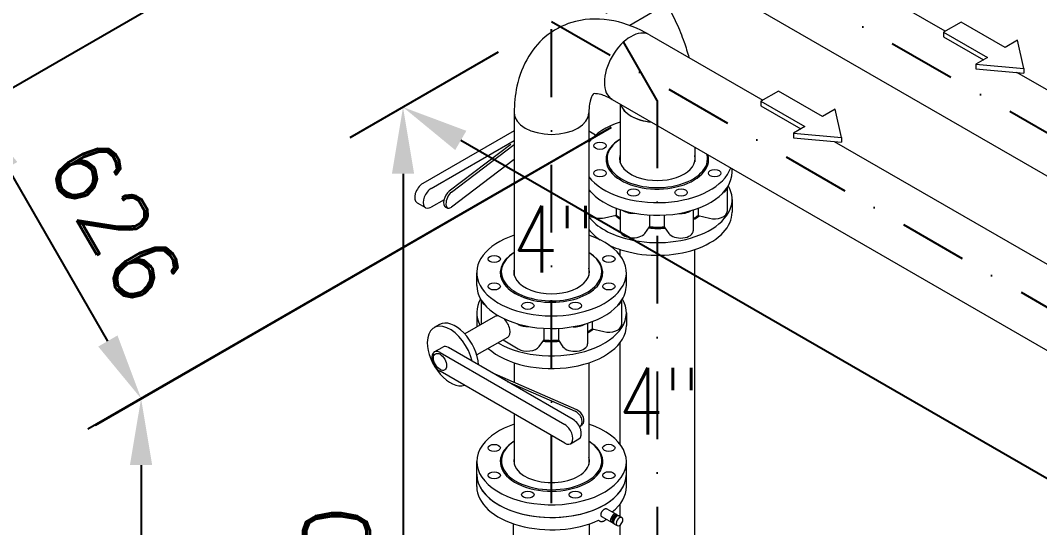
# Model space of a CAD drawing. Header units: millimetres. Extents: x -312439 to 477422, y -331570 to 212570.
# Drawn here: x 348736 to 350647, y 174858 to 175810 of the extents above; entities that cross this region are included whole.
import ezdxf

# ---------------------------------------------------------------- set-up
doc = ezdxf.new("R2010")
doc.units = ezdxf.units.MM
doc.linetypes.add('DASHDOT', pattern=[25.4, 12.7, -6.35, 0, -6.35])
doc.layers.add('ARCONDTEXTO', color=4, linetype='Continuous')
doc.styles.add('ROMAND', font='ROMAND.SHX')
doc.styles.add('ROMANS', font='romans.shx', dxfattribs={"height": 187.5})
doc.dimstyles.new('1-50 (MILIMETRO)', dxfattribs={"dimscale": 0, "dimtxt": 125, "dimasz": 125, "dimexe": 100, "dimexo": 100, "dimgap": 50, "dimtad": 0, "dimdec": 0, "dimzin": 0, "dimdsep": 46, "dimtxsty": 'ROMAND', "dimcen": -390, "dimclrd": 1, "dimclre": 1, "dimclrt": 3, "dimadec": 0, "dimazin": 0, "dimtfac": 1, "dimtdec": 0, "dimtix": 1, "dimtmove": 2, "dimatfit": 2, "dimfxl": 1, "dimtvp": 1, "dimtolj": 1, "dimtzin": 0, "dimarcsym": 0})

# ---------------------------------------------------------------- blocks, each defined once
blk = doc.blocks.new('*D78')
at = {"color": 1, "lineweight": -2, "transparency": 16777216}
for p, q in [((350342, 176120.4), (350643.7, 176294.6)), ((350652, 176174.4), (354387.4, 174017.7)), ((354293.9, 173838.7), (354595.7, 174012.9))]:
    blk.add_line(p, q, dxfattribs=at)
at = {"color": 1, "transparency": 16777216}
for points in [[(350662.4, 176192.4), (350641.5, 176156.3), (350543.7, 176236.9)], [(354397.9, 174035.7), (354377, 173999.6), (354495.7, 173955.2)]]:
    blk.add_solid(points, dxfattribs=at)
at = {"layer": 'Defpoints', "color": 0, "transparency": 16777216}
for p in [(350242, 176062.6), (354495.7, 173955.2), (354193.9, 173781)]:
    blk.add_point(p, dxfattribs=at)
at = {"color": 3, "transparency": 16777216, "insert": (352582.2, 175204.3), "char_height": 125, "attachment_point": 5, "rotation": 330, "style": 'ROMAND'}
blk.add_mtext('\\A1;4563', dxfattribs=at)
blk = doc.blocks.new('*D20')
at = {"color": 1, "lineweight": -2, "transparency": 16777216}
for p, q in [((349830.3, 175602), (348862.3, 175043.2)), ((348962.3, 174975.9), (348962.3, 173881.2)), ((349830.3, 174257.3), (348862.3, 173698.4))]:
    blk.add_line(p, q, dxfattribs=at)
at = {"color": 1, "transparency": 16777216}
for points in [[(348941.4, 174975.9), (348983.1, 174975.9), (348962.3, 175100.9)], [(348941.4, 173881.2), (348983.1, 173881.2), (348962.3, 173756.2)]]:
    blk.add_solid(points, dxfattribs=at)
at = {"layer": 'Defpoints', "color": 0, "transparency": 16777216}
for p in [(349930.3, 175659.8), (349930.3, 174315), (348962.3, 173756.2)]:
    blk.add_point(p, dxfattribs=at)
at = {"color": 3, "transparency": 16777216, "insert": (348842, 174417.4), "char_height": 125, "attachment_point": 5, "rotation": 90, "style": 'ROMAND'}
blk.add_mtext('\\A1;1345', dxfattribs=at)
blk = doc.blocks.new('*D79')
at = {"color": 1, "lineweight": -2, "transparency": 16777216}
for p, q in [((349632, 175750.5), (349353.5, 175589.7)), ((349453.5, 175522.4), (349453.5, 173852)), ((349632, 173830), (349353.5, 173669.2))]:
    blk.add_line(p, q, dxfattribs=at)
at = {"color": 1, "transparency": 16777216}
for points in [[(349432.6, 175522.4), (349474.3, 175522.4), (349453.5, 175647.4)], [(349432.6, 173852), (349474.3, 173852), (349453.5, 173727)]]:
    blk.add_solid(points, dxfattribs=at)
at = {"layer": 'Defpoints', "color": 0, "transparency": 16777216}
for p in [(349732, 175808.2), (349732, 173887.7), (349453.5, 173727)]:
    blk.add_point(p, dxfattribs=at)
at = {"color": 3, "transparency": 16777216, "insert": (349328.5, 174687.2), "char_height": 125, "attachment_point": 5, "rotation": 90, "style": 'ROMAND'}
blk.add_mtext('\\A1;1920', dxfattribs=at)
blk = doc.blocks.new('*D80')
at = {"color": 1, "lineweight": -2, "transparency": 16777216}
for p, q in [((349531.1, 176151.2), (348563.1, 175592.3)), ((349844, 175609.2), (348876, 175050.3)), ((348900.1, 175208.6), (348712.2, 175534))]:
    blk.add_line(p, q, dxfattribs=at)
at = {"color": 1, "transparency": 16777216}
for points in [[(348730.2, 175544.5), (348694.1, 175523.6), (348649.7, 175642.3)], [(348918.1, 175219), (348882, 175198.2), (348962.6, 175100.3)]]:
    blk.add_solid(points, dxfattribs=at)
at = {"layer": 'Defpoints', "color": 0, "transparency": 16777216}
for p in [(349617.7, 176201.2), (349930.6, 175659.2), (348649.7, 175642.3)]:
    blk.add_point(p, dxfattribs=at)
at = {"color": 3, "transparency": 16777216, "insert": (348914.4, 175433.8), "char_height": 125, "attachment_point": 5, "rotation": 300, "style": 'ROMAND'}
blk.add_mtext('\\A1;626', dxfattribs=at)
blk = doc.blocks.new('*D21')
at = {"color": 1, "lineweight": -2, "transparency": 16777216}
for p, q in [((349632, 175750.5), (349353.5, 175589.7)), ((353090, 173547.9), (349561.7, 175584.9)), ((353376.8, 173588.4), (353098.3, 173427.6))]:
    blk.add_line(p, q, dxfattribs=at)
at = {"color": 1, "transparency": 16777216}
for points in [[(349572.2, 175603), (349551.3, 175566.9), (349453.5, 175647.4)], [(353100.4, 173565.9), (353079.6, 173529.8), (353198.3, 173485.4)]]:
    blk.add_solid(points, dxfattribs=at)
at = {"layer": 'Defpoints', "color": 0, "transparency": 16777216}
for p in [(349732, 175808.2), (349453.5, 175647.4), (353476.8, 173646.2)]:
    blk.add_point(p, dxfattribs=at)
at = {"color": 3, "transparency": 16777216, "insert": (351388.4, 174674.7), "char_height": 125, "attachment_point": 5, "rotation": 330, "style": 'ROMAND'}
blk.add_mtext('\\A1;4324', dxfattribs=at)

msp = doc.modelspace()

# ---------------------------------------------------------------- linework, layer by layer
at = {"color": 6, "linetype": 'DASHDOT', "ltscale": 10, "extrusion": (4.44089e-16, 0.816497, 0.57735)}
for p, q in [((354001.792, 173670.03), (345827.86, 178389.253)), ((349930.288, 175659.779), (349617.708, 176201.182)), ((349731.968, 175808.215), (354277.27, 173183.983))]:
    msp.add_line(p, q, dxfattribs=at)
at = {"color": 5, "linetype": 'Continuous', "lineweight": 0, "extrusion": (4.44089e-16, 0.816497, 0.57735)}
for p, q in [((350470.038, 175789.912), (350173.982, 175960.84)), ((349947.741, 175840.555), (349878.507, 175800.582)), ((353818.315, 173695.139), (350103.988, 175839.607)), ((349915.445, 175783.106), (350127.918, 175660.435)), ((353888.31, 173816.372), (350604.092, 175712.516)), ((349845.451, 175661.873), (353352.578, 173637.032)), ((349860.619, 175653.116), (349860.619, 175542.86)), ((349661.974, 175636.765), (349661.974, 175331.369)), ((349801.962, 175636.765), (349801.962, 175331.369)), ((349661.974, 175603.148), (349490.45, 175504.118)), ((349814.649, 175595.065), (349801.962, 175602.519)), ((349506.48, 175494.863), (349661.974, 175584.637)), ((349655.76, 175577.55), (349539.916, 175489.462)), ((349544.209, 175487.58), (349661.974, 175577.128)), ((350261.972, 175583.039), (353422.573, 173758.265)), ((350000.607, 175572.293), (350000.607, 175545.057)), ((349661.974, 175549.128), (349544.209, 175459.58)), ((350070.521, 175525.465), (350070.521, 175531.929)), ((350061.298, 175496.588), (350061.298, 175451.617)), ((349479.733, 175468.057), (349495.764, 175458.802)), ((349530.366, 175473.654), (349506.48, 175459.863)), ((349533.032, 175459.758), (349537.325, 175457.876)), ((350070.521, 175474.238), (350070.521, 175450.438)), ((349831.366, 175439.902), (349852.903, 175444.926)), ((349852.903, 175457.944), (349852.903, 175444.926)), ((349860.917, 175455.101), (349860.917, 175416.03)), ((349915.91, 175444.928), (349915.91, 175422.981)), ((349943.004, 175444.834), (349943.004, 175422.844)), ((349997.783, 175454.496), (349997.783, 175415.581)), ((350006.665, 175457.563), (350006.665, 175444.151)), ((350006.665, 175444.151), (350028.004, 175438.921)), ((349906.834, 175410.636), (349915.91, 175422.981)), ((349943.004, 175422.844), (349951.688, 175410.435)), ((349997.783, 175436.306), (349998.271, 175436.588)), ((349860.294, 175380.28), (349860.294, 175369.414)), ((350000.282, 175380.28), (350000.282, 174486.493)), ((349591.735, 175312.965), (349591.735, 175336.765)), ((349872.201, 175312.965), (349872.201, 175336.765)), ((349600.18, 175285.292), (349600.18, 175240.2)), ((349862.978, 175284.088), (349862.978, 175239.117)), ((349627.108, 175254.905), (349569.186, 175222.042)), ((349591.735, 175261.738), (349591.735, 175237.938)), ((349872.201, 175261.738), (349872.201, 175237.938)), ((349521.87, 175239.485), (349511.681, 175233.704)), ((349669.6, 175239.769), (349667.288, 175241.127)), ((349717.591, 175232.428), (349717.591, 175210.481)), ((349744.684, 175232.334), (349744.684, 175210.344)), ((349799.463, 175241.996), (349799.463, 175203.081)), ((349808.345, 175245.063), (349808.345, 175231.651)), ((349808.345, 175231.651), (349829.684, 175226.421)), ((349649.528, 175215.389), (349591.606, 175182.525)), ((349799.463, 175223.806), (349799.951, 175224.088)), ((349512.1, 175187.986), (349528.13, 175197.241)), ((349772.674, 175061.179), (349538.847, 175196.179)), ((349641.018, 175210.56), (349669.6, 175193.769)), ((349708.515, 175198.136), (349717.591, 175210.481)), ((349744.684, 175210.344), (349753.386, 175197.91)), ((349860.294, 175205.289), (349860.294, 175014.955)), ((349522.816, 175186.924), (349756.643, 175051.924)), ((349661.974, 175167.78), (349661.974, 175130.862)), ((349801.962, 175167.78), (349801.962, 174976.911)), ((349756.643, 175016.924), (349522.816, 175151.924)), ((349779.227, 175079.462), (349620.461, 175149.059)), ((349648.577, 175132.827), (349775.967, 175076.983)), ((349661.974, 175071.581), (349661.974, 174976.911)), ((349786.346, 175049.335), (349789.606, 175051.813)), ((349767.36, 175015.862), (349783.39, 175025.118)), ((349591.735, 174935.294), (349591.735, 174982.306)), ((349872.201, 174935.294), (349872.201, 174982.306)), ((349835.398, 174893.781), (349853.073, 174883.577)), ((349860.294, 174902.645), (349860.294, 174879.482)), ((349819.72, 174872.141), (349821.802, 174870.939)), ((349826.665, 174878.656), (349844.34, 174868.452)), ((349847.108, 174867.001), (349848.009, 174866.48)), ((349847.108, 174867.001), (349848.009, 174866.48)), ((349848.256, 174870.029), (349848.256, 174869.092)), ((349853.664, 174879.397), (349854.476, 174879.866)), ((349855.713, 174881.905), (349856.615, 174881.385)), ((349855.713, 174881.905), (349856.615, 174881.385)), ((349858.874, 174880.301), (349863.922, 174877.387)), ((349660.577, 174829.523), (349660.577, 174865.608)), ((349803.36, 174827.91), (349803.36, 174865.608)), ((349850.077, 174865.065), (349855.125, 174862.151)), ((349860.294, 174863.086), (349860.294, 174812.397))]:
    msp.add_line(p, q, dxfattribs=at)
at = {"color": 6, "linetype": 'DASHDOT', "ltscale": 10}
for p, q in [((349731.968, 173887.745), (349731.968, 175808.215)), ((349930.288, 175659.779), (349930.288, 174315.043))]:
    msp.add_line(p, q, dxfattribs=at)
at = {"color": 1, "linetype": 'Continuous', "lineweight": 0, "extrusion": (4.44089e-16, 0.816497, 0.57735)}
for p, q in [((350499.828, 175807.111), (350466.611, 175787.934)), ((350582.377, 175759.452), (350499.828, 175807.111)), ((350466.611, 175787.934), (350549.16, 175740.274)), ((350466.611, 175787.934), (350466.611, 175779.391)), ((350466.611, 175779.391), (350541.762, 175736.003)), ((350605.865, 175773.013), (350582.377, 175759.452)), ((350617.798, 175719.824), (350605.865, 175773.013)), ((350549.16, 175740.274), (350527.79, 175727.936)), ((350527.79, 175727.936), (350617.798, 175719.824)), ((350527.79, 175727.936), (350527.79, 175719.392)), ((350527.79, 175719.392), (350617.798, 175711.281)), ((350617.798, 175719.824), (350617.798, 175711.281))]:
    msp.add_line(p, q, dxfattribs=at)
at = {"color": 4, "linetype": 'Continuous', "lineweight": 0, "extrusion": (4.44089e-16, 0.816497, 0.57735)}
for p, q in [((350157.708, 175677.634), (350124.492, 175658.457)), ((350240.257, 175629.975), (350157.708, 175677.634)), ((350124.492, 175658.457), (350207.041, 175610.797)), ((350124.492, 175658.457), (350124.492, 175649.914)), ((350124.492, 175649.914), (350199.642, 175606.525)), ((350263.746, 175643.536), (350240.257, 175629.975)), ((350275.678, 175590.347), (350263.746, 175643.536)), ((350207.041, 175610.797), (350185.67, 175598.459)), ((350185.67, 175598.459), (350275.678, 175590.347)), ((350185.67, 175598.459), (350185.67, 175589.915)), ((350185.67, 175589.915), (350275.678, 175581.804)), ((350275.678, 175590.347), (350275.678, 175581.804))]:
    msp.add_line(p, q, dxfattribs=at)
at = {"color": 5, "linetype": 'Continuous', "lineweight": 0}
for centre, major_axis, ratio, start_param, end_param in [((349880.448, 175722.49), (34.997, 60.617), 0.57735027, 0, 3.14159265), ((349930.613, 175659.216), (69.994, 0), 0.57735027, 3.30693061, 3.92699082), ((349930.613, 175659.216), (-69.994, 0), 0.57735027, 0.16533796, 1.40545837), ((349731.968, 175636.765), (-69.994, 0), 0.57735027, 0, 3.14159265), ((349930.288, 175549.265), (140.233, 0), 0.57735027, 2.09071232, 2.72651975), ((349930.613, 175659.216), (69.994, 0), 0.57735027, 3.92699082, 4.54705102), ((349930.288, 175549.265), (-96.142, 0), 0.57735027, 5.5229043, 9.58445996), ((349930.288, 175550.865), (-94.183, 0), 0.57735027, 5.54504237, 9.57776052), ((349930.288, 175550.865), (71.035, 0), 0.57735027, 2.94514429, 4.3196899), ((349930.288, 175550.865), (71.035, 0), 0.57735027, 4.3196899, 6.42526492), ((349930.288, 175549.265), (140.233, 0), 0.57735027, 3.55666556, 6.08699232), ((349930.288, 175525.465), (-140.233, 0), 0.57735027, 0.4150729, 3.14159265), ((349490.45, 175486.618), (-10.717, -18.562), 0.57735027, 3.92699082, 6.28318531), ((349930.288, 175474.238), (-140.233, 0), 0.57735027, 1.17809725, 3.46347913), ((349506.48, 175477.363), (10.717, 18.562), 0.57735027, 0.78539816, 3.92699082), ((349539.916, 175475.462), (-6.884, -15.704), 0.49374699, 3.86764395, 6.28318531), ((349544.209, 175473.58), (6.884, 15.704), 0.49374699, 0.7260513, 3.86764395), ((349822.409, 175498.7), (-23.909, 0), 0.57735027, 0.54485117, 0.7384428), ((350037.389, 175497.617), (23.909, 0), 0.57735027, 5.52075839, 6.19932215), ((349822.409, 175452.7), (-23.909, 0), 0.57735027, 0.54485117, 1.95477066), ((349930.288, 175474.238), (-140.233, 0), 0.57735027, 0.4150729, 1.17809725), ((349930.288, 175475.838), (-96.142, 0), 0.57735027, 0.60048739, 0.76476867), ((349930.288, 175477.865), (-96.142, 0), 0.57735027, 0.63529249, 0.76476867), ((349884.826, 175462.03), (-23.909, 0), 0.57735027, 0.66582243, 1.69113205), ((349930.288, 175450.438), (140.233, 0), 0.57735027, 4.3196899, 6.28318531), ((349973.874, 175461.581), (-23.909, 0), 0.57735027, 1.43157265, 2.46050589), ((349920.887, 175482.616), (108.613, 0), 0.57735027, 5.49902647, 5.62281501), ((349930.288, 175475.838), (-96.142, 0), 0.57735027, 2.34903865, 2.52340233), ((350037.389, 175451.617), (23.909, 0), 0.57735027, 4.30900682, 6.28318531), ((349930.288, 175475.838), (-96.142, 0), 0.57735027, 1.4059879, 1.71754587), ((349930.288, 175477.865), (96.142, 0), 0.57735027, 4.56228331, 4.8450414), ((349731.968, 175336.765), (140.233, 0), 0.57735027, 2.09338692, 5.89048623), ((349930.288, 175450.438), (140.233, 0), 0.57735027, 3.55666556, 3.83844055), ((349731.968, 175336.765), (140.233, 0), 0.57735027, 5.89048623, 7.33139104), ((349884.826, 175416.03), (23.909, 0), 0.57735027, 3.14159265, 5.88176147), ((349930.288, 175474.238), (94.183, 0), 0.57735027, 4.54077661, 4.86544352), ((349973.874, 175415.581), (23.909, 0), 0.57735027, 3.52360866, 6.28318531), ((349930.288, 175450.438), (140.233, 0), 0.57735027, 4.00829368, 4.3196899), ((349731.968, 175336.765), (96.142, 0), 0.57735027, 2.38623365, 5.89048623), ((349731.968, 175338.365), (94.183, 0), 0.57735027, 2.4085964, 5.89048623), ((349731.968, 175336.765), (96.142, 0), 0.57735027, 5.89048623, 7.03854431), ((349731.968, 175338.365), (94.183, 0), 0.57735027, 5.89048623, 7.01618156), ((349731.968, 175338.365), (71.035, 0), 0.57735027, 2.97018023, 6.45459773), ((349731.968, 175312.965), (140.233, 0), 0.57735027, 3.14159265, 5.89048623), ((349731.968, 175312.965), (140.233, 0), 0.57735027, 5.89048623, 6.28318531), ((349731.968, 175261.738), (-140.233, 0), 0.57735027, 5.96129884, 6.57744992), ((349731.968, 175261.738), (-140.233, 0), 0.57735027, 0.77293836, 3.46347913), ((349624.089, 175286.2), (-23.909, 0), 0.57735027, 0.07325827, 0.73845409), ((349839.069, 175285.117), (23.909, 0), 0.57735027, 5.52075839, 6.19932215), ((349638.318, 175235.147), (11.21, -19.758), 0.57229596, 2.72511373, 3.14159265), ((349638.318, 175235.147), (11.21, -19.758), 0.57229596, 0, 2.09969359), ((349541.9, 175180.442), (-30.219, 53.262), 0.57229596, 4.22328271, 7.07290387), ((349552.09, 175186.223), (30.219, -53.262), 0.57229596, 0.84465523, 3.14159265), ((349731.968, 175237.938), (-140.233, 0), 0.57735027, 0, 0.0376319), ((349624.089, 175240.2), (-23.909, 0), 0.57735027, 0, 0.04072519), ((349731.968, 175237.938), (-140.233, 0), 0.57735027, 0.56162023, 3.14159265), ((349686.506, 175249.53), (-23.909, 0), 0.57735027, 0.78539816, 1.69113205), ((349775.554, 175249.081), (-23.909, 0), 0.57735027, 1.43157265, 2.46050589), ((349731.968, 175265.365), (96.142, 0), 0.57735027, 5.4906313, 5.63043956), ((349731.968, 175263.338), (96.142, 0), 0.57735027, 5.49778714, 5.66499498), ((349839.069, 175239.117), (23.909, 0), 0.57735027, 4.30900682, 6.28318531), ((349731.968, 175263.338), (96.142, 0), 0.57735027, 5.4906313, 5.49778714), ((349541.9, 175180.442), (-30.219, 53.262), 0.57229596, 0.78971856, 3.02809865), ((349522.816, 175169.424), (-10.717, 18.562), 0.57735027, 5.49778714, 8.6393798), ((349538.847, 175178.679), (-10.717, 18.562), 0.57735027, 5.49778714, 6.28318531), ((349541.9, 175180.442), (-8.773, 15.195), 0.57735027, 5.49778714, 5.71977323), ((349686.506, 175203.53), (23.909, 0), 0.57735027, 3.92699082, 5.88176147), ((349731.968, 175261.738), (94.183, 0), 0.57735027, 4.54077661, 4.86544342), ((349731.968, 175263.338), (96.142, 0), 0.57735027, 4.54758055, 4.85913845), ((349731.968, 175265.365), (96.142, 0), 0.57735027, 4.56228331, 4.8450414), ((349775.554, 175203.081), (23.909, 0), 0.57735027, 3.52556698, 6.28318531), ((349775.967, 175062.983), (10.379, -13.649), 0.65029269, 6.07433753, 8.56148387), ((349779.227, 175065.462), (10.379, -13.649), 0.65029269, 0, 2.27829856), ((349772.674, 175043.679), (10.717, -18.562), 0.57735027, 0, 2.35619449), ((349731.968, 174982.306), (-140.233, 0), 0.57735027, 5.89124521, 10.47298369), ((349731.968, 174982.306), (-140.233, 0), 0.57735027, 5.23497958, 5.89124521), ((349756.643, 175034.424), (10.717, -18.562), 0.57735027, 5.49778714, 8.6393798), ((349731.968, 174982.306), (-96.142, 0), 0.57735027, 5.89124521, 10.18013696), ((349731.968, 174983.906), (-94.183, 0), 0.57735027, 5.89124521, 10.15777421), ((349731.968, 174982.306), (-96.142, 0), 0.57735027, 5.52782631, 5.89124521), ((349731.968, 174983.906), (-94.183, 0), 0.57735027, 5.55018906, 5.89124521), ((349731.968, 174983.906), (-71.035, 0), 0.57735027, 6.11177289, 9.03283786), ((349731.968, 174983.906), (-71.035, 0), 0.57735027, 2.74965256, 3.31300507), ((349731.968, 174958.506), (-140.233, 0), 0.57735027, 0, 3.14159265), ((349731.968, 174958.506), (140.233, 0), 0.57735027, 3.14159265, 5.49778714), ((349731.968, 174958.506), (140.233, 0), 0.57735027, 5.49778714, 6.28318531), ((349731.968, 174935.294), (140.233, 0), 0.57735027, 3.14159265, 5.39189999), ((349731.968, 174935.294), (140.233, 0), 0.57735027, 5.65744055, 6.28318531), ((349848.706, 174876.014), (-4.366, -7.563), 0.57735027, 3.92699082, 6.62275351), ((349851.411, 174874.453), (-4.303, -7.452), 0.57735027, 3.92699082, 6.28318531), ((349848.706, 174876.014), (-2.55, -4.416), 0.57735027, 3.92699082, 5.93556287), ((349852.312, 174873.932), (-4.303, -7.452), 0.57735027, 3.92699082, 6.49141742), ((349852.312, 174873.932), (-3.825, -6.624), 0.57735027, 3.92699082, 6.2809756), ((349854.476, 174872.683), (-4.398, -7.618), 0.57735027, 3.92699082, 6.28318531), ((349853.664, 174873.152), (-3.825, -6.624), 0.57735027, 3.92699082, 5.49778714), ((349848.706, 174876.014), (-4.366, -7.563), 0.57735027, 2.80202445, 3.92699082), ((349848.706, 174876.014), (-2.55, -4.416), 0.57735027, 3.48921509, 3.92699082), ((349851.411, 174874.453), (-4.303, -7.452), 0.57735027, 3.14159265, 3.92699082), ((349852.312, 174873.932), (-4.303, -7.452), 0.57735027, 2.93336054, 3.92699082), ((349852.312, 174873.932), (-3.825, -6.624), 0.57735027, 3.14380236, 3.92699082), ((349859.524, 174869.769), (-4.398, -7.618), 0.57735027, 3.92699082, 7.06858347), ((349854.476, 174872.683), (-4.398, -7.618), 0.57735027, 3.14159265, 3.92699082), ((349859.524, 174869.769), (-4.398, -7.618), 0.57735027, 0.78539816, 3.92699082)]:
    msp.add_ellipse(centre, major_axis=major_axis, ratio=ratio, start_param=start_param, end_param=end_param, dxfattribs=at)
for centre, major_axis in [((349822.794, 175574.971), (11.635, 0)), ((349822.794, 175523.558), (11.635, 0)), ((350037.782, 175523.558), (-11.635, 0)), ((349885.762, 175487.203), (11.635, 0)), ((349974.813, 175487.203), (-11.635, 0)), ((349624.474, 175362.471), (11.635, 0)), ((349839.462, 175362.471), (-11.635, 0)), ((349624.474, 175311.058), (11.635, 0)), ((349839.462, 175311.058), (-11.635, 0)), ((349687.443, 175274.703), (11.635, 0)), ((349776.494, 175274.703), (-11.635, 0)), ((349522.816, 175169.424), (-8.773, 15.195)), ((349624.44, 175007.966), (11.635, 0)), ((349839.428, 175008.06), (-11.635, 0)), ((349624.508, 174956.552), (11.635, 0)), ((349839.496, 174956.647), (-11.635, 0)), ((349687.524, 174920.225), (11.635, 0)), ((349776.575, 174920.264), (-11.635, 0))]:
    msp.add_ellipse(centre, major_axis=major_axis, ratio=0.57735027, dxfattribs=at)
for points, knots in [([(349947.741, 175840.555), (349954.296, 175829.2), (349960.337, 175817.549), (349971.279, 175793.841), (349976.181, 175781.785), (349983.869, 175759.923), (349986.883, 175750.159), (349989.474, 175740.366)], [5.497787144, 5.497787144, 5.497787144, 5.497787144, 5.654866776, 5.654866776, 5.811946409, 5.811946409, 5.937077548, 5.937077548, 5.937077548, 5.937077548]), ([(349915.445, 175783.106), (349894.399, 175795.257), (349872.034, 175804.424), (349825.356, 175813.861), (349800.868, 175814.197), (349758.613, 175803.657), (349740.774, 175795.191), (349710.847, 175772.361), (349698.637, 175758.398), (349678.437, 175725.522), (349671.296, 175706.25), (349663.544, 175670.23), (349661.974, 175653.592), (349661.974, 175636.765)], [1.57079633, 1.57079633, 1.57079633, 1.57079633, 1.88495559, 1.88495559, 2.1921911, 2.1921911, 2.43041341, 2.43041341, 2.65917144, 2.65917144, 2.92406257, 2.92406257, 3.14159265, 3.14159265, 3.14159265, 3.14159265]), ([(349845.451, 175661.873), (349837.544, 175666.438), (349830.444, 175669.363), (349819.385, 175672.527), (349815.454, 175672.805), (349810.422, 175672.604), (349810.461, 175672.278), (349810.446, 175672.268), (349809.832, 175672.191), (349806.566, 175666.382), (349804.42, 175661.029), (349802.412, 175648.365), (349801.962, 175642.904), (349801.962, 175636.765)], [1.57079633, 1.57079633, 1.57079633, 1.57079633, 1.81792283, 1.81792283, 2.06181007, 2.06181007, 2.37173543, 2.37173543, 2.68589469, 2.68589469, 2.97542219, 2.97542219, 3.14159265, 3.14159265, 3.14159265, 3.14159265]), ([(349826.665, 174878.656), (349826.665, 174878.656), (349826.665, 174878.656), (349826.367, 174878.828), (349826.099, 174879.047), (349825.743, 174879.446), (349825.632, 174879.591), (349825.431, 174879.899), (349825.25, 174880.226), (349825.106, 174880.589), (349824.981, 174880.972), (349824.929, 174881.174), (349824.802, 174881.8), (349824.761, 174882.241), (349824.76, 174883.172), (349824.803, 174883.666), (349824.97, 174884.666), (349825.094, 174885.174), (349825.34, 174885.948), (349825.432, 174886.209), (349825.634, 174886.726), (349825.743, 174886.983), (349826.096, 174887.746), (349826.364, 174888.246), (349826.965, 174889.23), (349827.29, 174889.698), (349827.809, 174890.365), (349827.987, 174890.582), (349828.355, 174891.003), (349828.545, 174891.208), (349829.12, 174891.792), (349829.512, 174892.145), (349830.313, 174892.779), (349830.725, 174893.061), (349831.128, 174893.293)], [0.0053540911, 0.0053540911, 0.0053540911, 0.0053540911, 0.0053553513, 0.0053553513, 0.0066941891, 0.0066941891, 0.007363608, 0.007363608, 0.0080330269, 0.0087024458, 0.0087024458, 0.0093718647, 0.0093718647, 0.0107107025, 0.0107107025, 0.0120495403, 0.0120495403, 0.0133883781, 0.0133883781, 0.014057797, 0.014057797, 0.014727216, 0.014727216, 0.0160660538, 0.0160660538, 0.0174048916, 0.0174048916, 0.0180743105, 0.0180743105, 0.0187437294, 0.0187437294, 0.0200825672, 0.0200825672, 0.021421405, 0.021421405, 0.021421405, 0.021421405]), ([(349831.128, 174893.293), (349831.531, 174893.526), (349831.929, 174893.714), (349832.519, 174893.926), (349832.714, 174893.985), (349833.094, 174894.077), (349833.465, 174894.143), (349833.82, 174894.161), (349834.166, 174894.153), (349834.335, 174894.136), (349834.824, 174894.048), (349835.123, 174893.94), (349835.396, 174893.783), (349835.397, 174893.782), (349835.398, 174893.781)], [0.02142140503, 0.02142140503, 0.02142140503, 0.02142140503, 0.02275993609, 0.02275993609, 0.02342920163, 0.02342920163, 0.02409846716, 0.02476773269, 0.02476773269, 0.02543699823, 0.02543699823, 0.0267755293, 0.0267755293, 0.0267803134, 0.0267803134, 0.0267803134, 0.0267803134]), ([(349820.092, 174872.314), (349820.733, 174871.616), (349821.472, 174871.071), (349822.507, 174870.578), (349822.72, 174870.49), (349823.156, 174870.331), (349823.381, 174870.262), (349824.063, 174870.087), (349824.53, 174870.012), (349825.49, 174869.946), (349825.981, 174869.954), (349826.988, 174870.056), (349827.506, 174870.151), (349829.056, 174870.558), (349830.091, 174870.992), (349831.128, 174871.59)], [0, 0, 0, 0, 0.0034182904, 0.0034182904, 0.004272863, 0.004272863, 0.0051274356, 0.0051274356, 0.0068365808, 0.0068365808, 0.0085457261, 0.0085457261, 0.0102548713, 0.0102548713, 0.0136731617, 0.0136731617, 0.0136731617, 0.0136731617]), ([(349831.128, 174871.59), (349831.387, 174871.74), (349831.646, 174871.9), (349832.159, 174872.238), (349832.413, 174872.415), (349833.167, 174872.974), (349833.659, 174873.38), (349834.257, 174873.925), (349834.371, 174874.032), (349834.485, 174874.141)], [0.01367316168, 0.01367316168, 0.01367316168, 0.01367316168, 0.01452647606, 0.01452647606, 0.01537979044, 0.01537979044, 0.01708641919, 0.01708641919, 0.01749393147, 0.01749393147, 0.01749393147, 0.01749393147])]:
    msp.add_open_spline(points, degree=3, knots=knots, dxfattribs=at)

# ---------------------------------------------------------------- texts
at = {"layer": 'ARCONDTEXTO', "linetype": 'Continuous', "lineweight": -3, "style": 'ROMANS', "width": 0.8}
for p in [(349658.281, 175337.012), (349856.6, 175032.958)]:
    msp.add_text('4"', height=125, dxfattribs=at).set_placement(p)

# ---------------------------------------------------------------- dimensions: what is measured, and where the dimension line sits
for p1, p2, distance, picture, middle in [((350241.962, 176062.649), (354193.946, 173780.97), 301.751, '*D78', (352582.205, 175204.278)), ((349930.613, 175659.216), (349617.708, 176201.182), 1117.779, '*D80', (348914.389, 175433.81)), ((353476.751, 173646.163), (349731.968, 175808.215), 278.487, '*D21', (351388.373, 174674.657))]:
    dim = msp.add_aligned_dim(p1=p1, p2=p2, distance=distance, dimstyle='1-50 (MILIMETRO)', override={"dimscale": 1})
    dim.commit()
    dim.dimension.update_dxf_attribs({"geometry": picture, "text_midpoint": middle})
dim = msp.add_linear_dim(base=(349453.481, 173726.96), p1=(349731.968, 175808.215), p2=(349731.968, 173887.745), angle=90, dimstyle='1-50 (MILIMETRO)', override={"dimscale": 1})
dim.commit()
dim.dimension.update_dxf_attribs({"geometry": '*D79', "text_midpoint": (349328.481, 174687.195)})
dim = msp.add_linear_dim(base=(348962.263, 173756.153), p1=(349930.288, 175659.779), p2=(349930.288, 174315.043), angle=90, dimstyle='1-50 (MILIMETRO)', override={"dimscale": 1})
dim.commit()
dim.dimension.update_dxf_attribs({"geometry": '*D20', "text_midpoint": (348842.027, 174417.428), "dimtype": 160})

doc.saveas('drawing.dxf')
